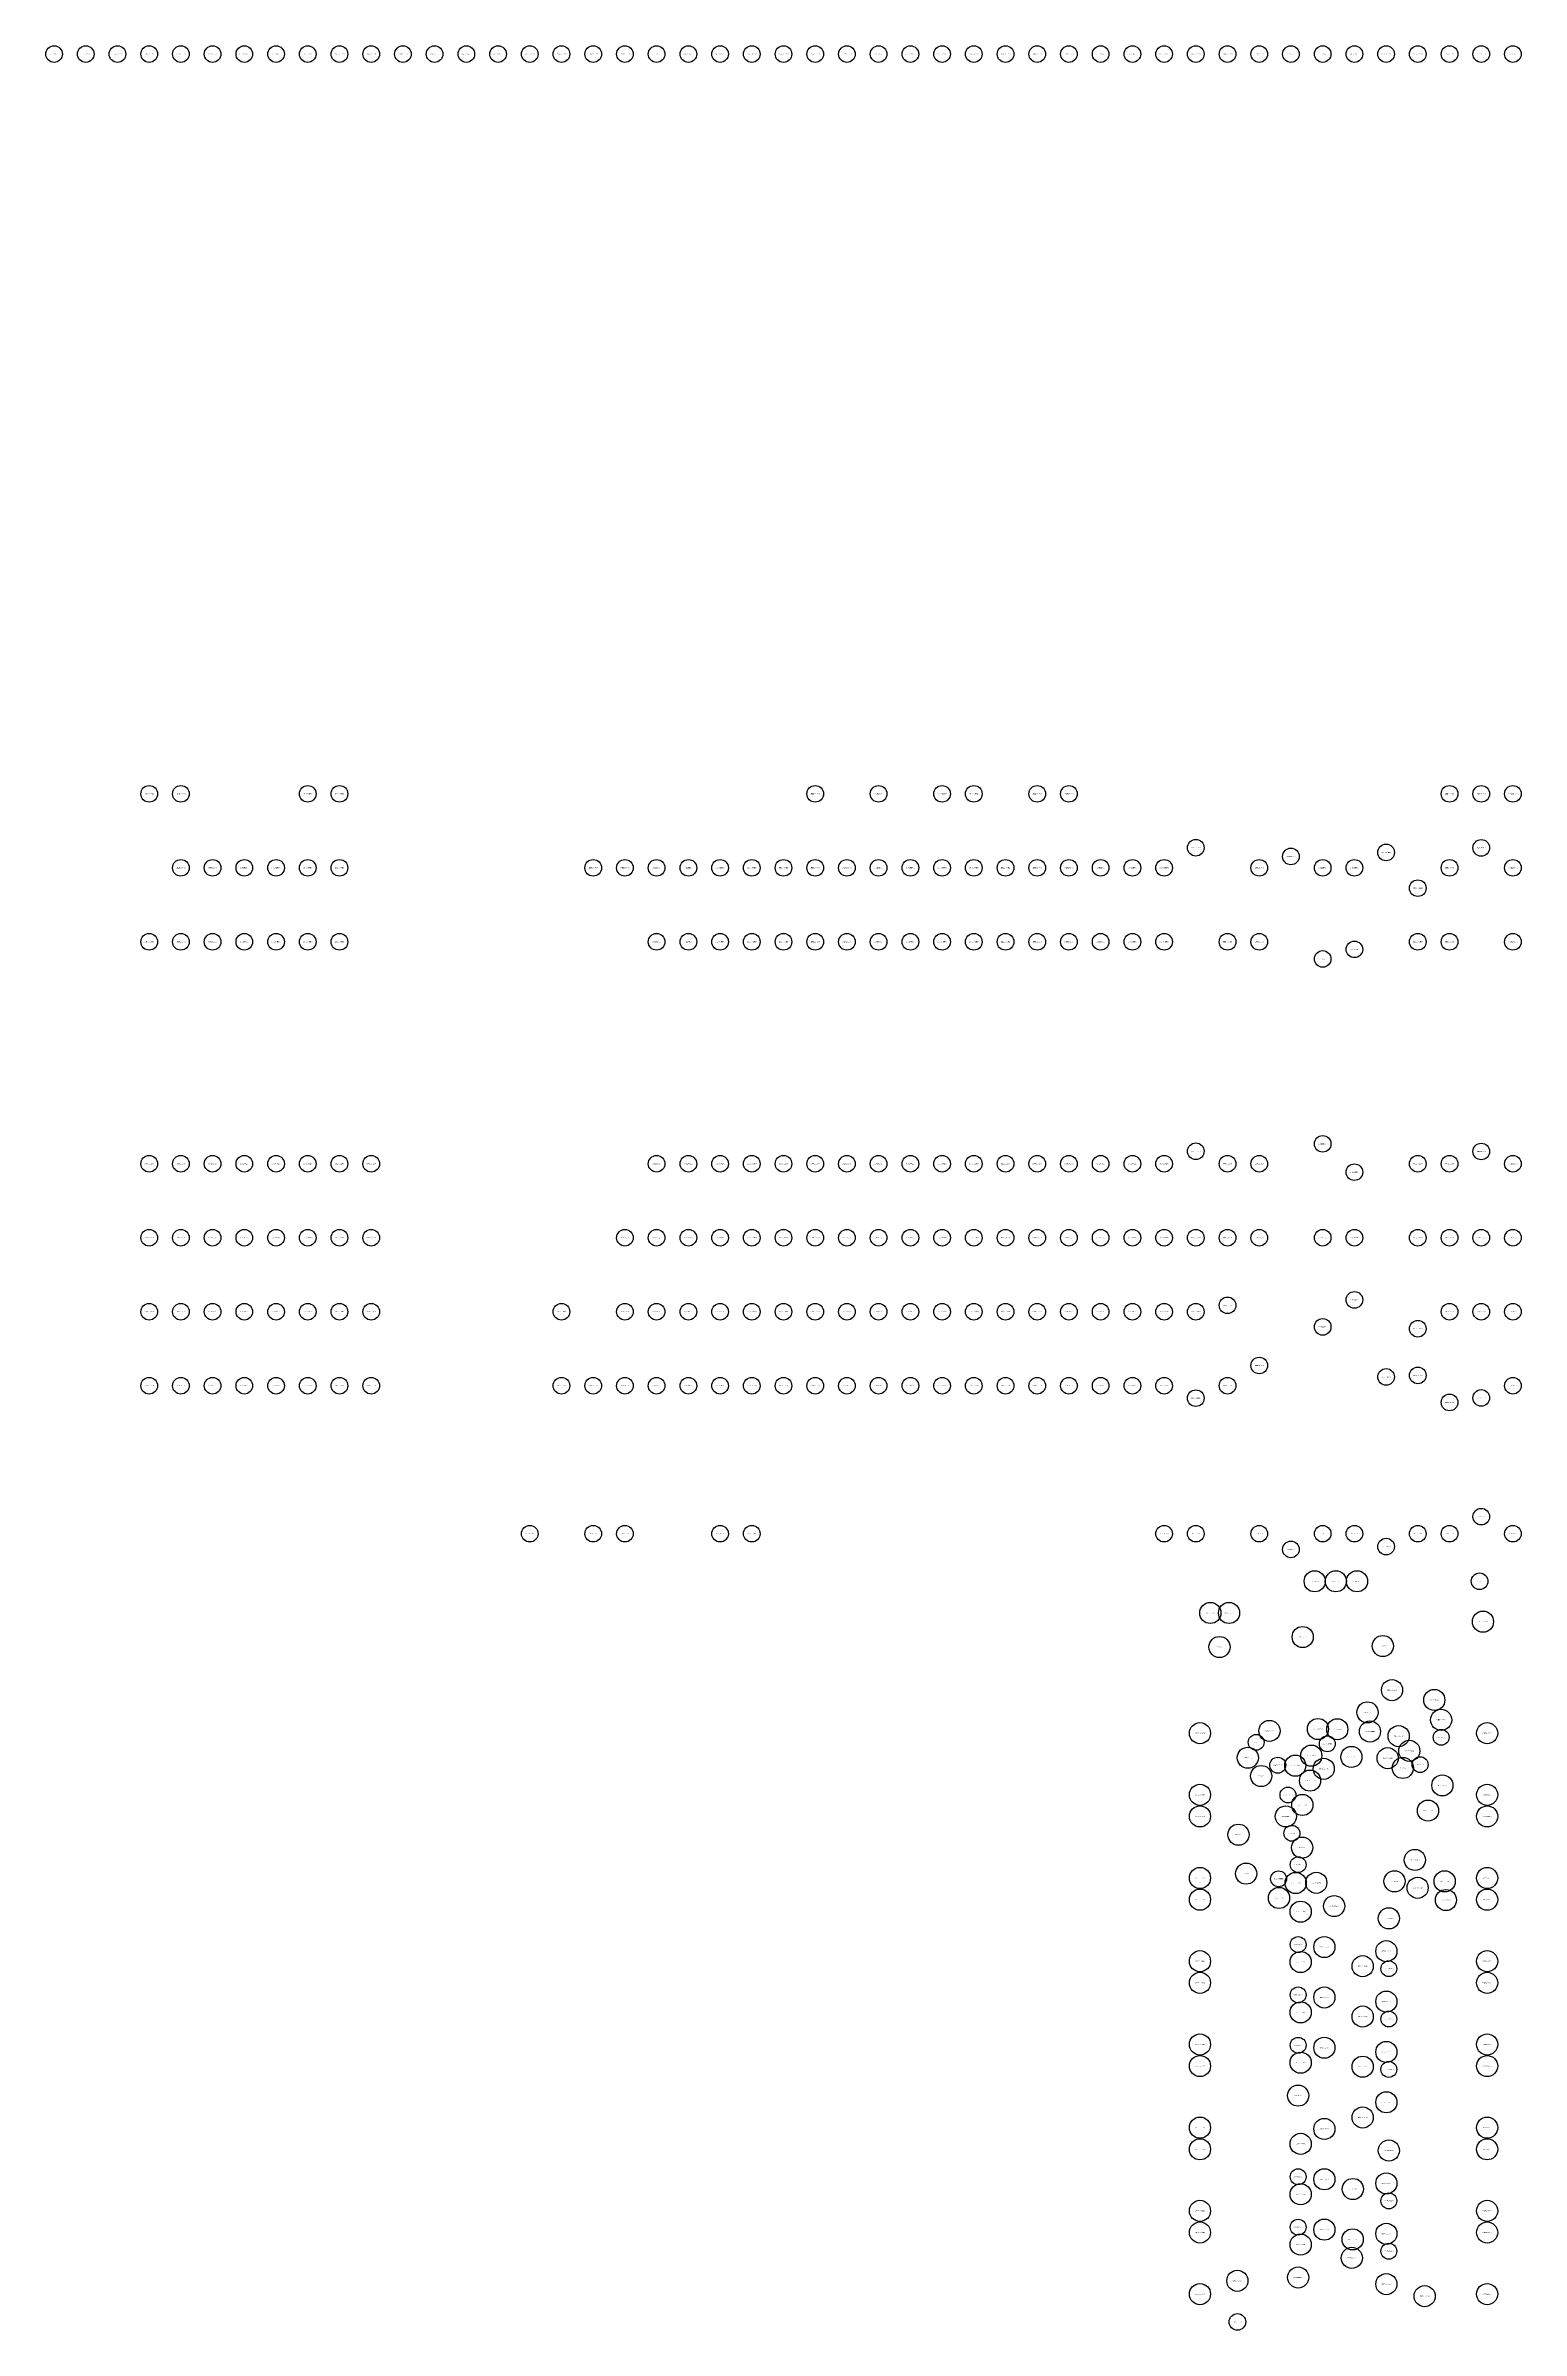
# Model space of a CAD drawing. Header units: metres. Extents: x -0.011 to 0.344, y -0.09 to 0.185.
# Drawn here: x 0.1669 to 0.3442, y -0.0899 to 0.1846 of the extents above; entities that cross this region are included whole.
import ezdxf
from ezdxf.enums import TextEntityAlignment as Align

# ---------------------------------------------------------------- set-up
doc = ezdxf.new("R2010")
doc.units = ezdxf.units.M

msp = doc.modelspace()

# ---------------------------------------------------------------- linework, layer by layer
at = {"layer": 'pins', "color": 2}
for centre in [(0.167922, 0.183579), (0.171732, 0.183579), (0.175542, 0.183579), (0.179352, 0.183579), (0.183162, 0.183579), (0.186972, 0.183579), (0.190782, 0.183579), (0.194592, 0.183579), (0.198402, 0.183579), (0.202212, 0.183579), (0.206022, 0.183579), (0.209832, 0.183579), (0.213642, 0.183579), (0.217452, 0.183579), (0.221262, 0.183579), (0.225072, 0.183579), (0.228882, 0.183579), (0.232692, 0.183579), (0.236502, 0.183579), (0.240312, 0.183579), (0.244122, 0.183579), (0.247932, 0.183579), (0.251742, 0.183579), (0.255552, 0.183579), (0.259362, 0.183579), (0.263172, 0.183579), (0.266982, 0.183579), (0.270792, 0.183579), (0.274602, 0.183579), (0.278412, 0.183579), (0.282222, 0.183579), (0.286032, 0.183579), (0.289842, 0.183579), (0.293652, 0.183579), (0.297462, 0.183579), (0.301272, 0.183579), (0.305082, 0.183579), (0.308892, 0.183579), (0.312702, 0.183579), (0.316512, 0.183579), (0.320322, 0.183579), (0.324132, 0.183579), (0.327942, 0.183579), (0.331752, 0.183579), (0.335562, 0.183579), (0.339372, 0.183579), (0.343182, 0.183579), (0.179352, 0.094679), (0.183162, 0.094679), (0.198402, 0.094679), (0.202212, 0.094679), (0.259362, 0.094679), (0.266982, 0.094679), (0.274602, 0.094679), (0.278412, 0.094679), (0.286032, 0.094679), (0.289842, 0.094679), (0.335562, 0.094679), (0.339372, 0.094679), (0.343182, 0.094679), (0.305082, 0.088207), (0.316512, 0.087158), (0.327942, 0.087633), (0.339372, 0.088184), (0.183162, 0.085789), (0.186972, 0.085789), (0.190782, 0.085789), (0.194592, 0.085789), (0.198402, 0.085789), (0.202212, 0.085789), (0.232692, 0.085789), (0.236502, 0.085789), (0.240312, 0.085789), (0.244122, 0.085789), (0.247932, 0.085789), (0.251742, 0.085789), (0.255552, 0.085789), (0.259362, 0.085789), (0.263172, 0.085789), (0.266982, 0.085789), (0.270792, 0.085789), (0.274602, 0.085789), (0.278412, 0.085789), (0.282222, 0.085789), (0.286032, 0.085789), (0.289842, 0.085789), (0.293652, 0.085789), (0.297462, 0.085789), (0.301272, 0.085789), (0.312702, 0.085789), (0.320322, 0.085789), (0.324132, 0.085789), (0.335562, 0.085789), (0.343182, 0.085789), (0.331752, 0.083345), (0.179352, 0.076899), (0.183162, 0.076899), (0.186972, 0.076899), (0.190782, 0.076899), (0.194592, 0.076899), (0.198402, 0.076899), (0.202212, 0.076899), (0.240312, 0.076899), (0.244122, 0.076899), (0.247932, 0.076899), (0.251742, 0.076899), (0.255552, 0.076899), (0.259362, 0.076899), (0.263172, 0.076899), (0.266982, 0.076899), (0.270792, 0.076899), (0.274602, 0.076899), (0.278412, 0.076899), (0.282222, 0.076899), (0.286032, 0.076899), (0.289842, 0.076899), (0.293652, 0.076899), (0.297462, 0.076899), (0.301272, 0.076899), (0.308892, 0.076899), (0.312702, 0.076899), (0.324132, 0.075994), (0.331752, 0.076899), (0.335562, 0.076899), (0.343182, 0.076899), (0.320322, 0.074836), (0.305082, 0.051727), (0.320322, 0.052624), (0.339372, 0.051704), (0.179352, 0.050229), (0.183162, 0.050229), (0.186972, 0.050229), (0.190782, 0.050229), (0.194592, 0.050229), (0.198402, 0.050229), (0.202212, 0.050229), (0.206022, 0.050229), (0.240312, 0.050229), (0.244122, 0.050229), (0.247932, 0.050229), (0.251742, 0.050229), (0.255552, 0.050229), (0.259362, 0.050229), (0.263172, 0.050229), (0.266982, 0.050229), (0.270792, 0.050229), (0.274602, 0.050229), (0.278412, 0.050229), (0.282222, 0.050229), (0.286032, 0.050229), (0.289842, 0.050229), (0.293652, 0.050229), (0.297462, 0.050229), (0.301272, 0.050229), (0.308892, 0.050229), (0.312702, 0.050229), (0.324132, 0.04922), (0.331752, 0.050229), (0.335562, 0.050229), (0.343182, 0.050229), (0.179352, 0.041339), (0.183162, 0.041339), (0.186972, 0.041339), (0.190782, 0.041339), (0.194592, 0.041339), (0.198402, 0.041339), (0.202212, 0.041339), (0.206022, 0.041339), (0.236502, 0.041339), (0.240312, 0.041339), (0.244122, 0.041339), (0.247932, 0.041339), (0.251742, 0.041339), (0.255552, 0.041339), (0.259362, 0.041339), (0.263172, 0.041339), (0.266982, 0.041339), (0.270792, 0.041339), (0.274602, 0.041339), (0.278412, 0.041339), (0.282222, 0.041339), (0.286032, 0.041339), (0.289842, 0.041339), (0.293652, 0.041339), (0.297462, 0.041339), (0.301272, 0.041339), (0.305082, 0.041339), (0.308892, 0.041339), (0.312702, 0.041339), (0.320322, 0.041339), (0.324132, 0.041339), (0.331752, 0.041339), (0.335562, 0.041339), (0.339372, 0.041339), (0.343182, 0.041339), (0.179352, 0.032449), (0.183162, 0.032449), (0.186972, 0.032449), (0.190782, 0.032449), (0.194592, 0.032449), (0.198402, 0.032449), (0.202212, 0.032449), (0.206022, 0.032449), (0.228882, 0.032449), (0.236502, 0.032449), (0.240312, 0.032449), (0.244122, 0.032449), (0.247932, 0.032449), (0.251742, 0.032449), (0.255552, 0.032449), (0.259362, 0.032449), (0.263172, 0.032449), (0.266982, 0.032449), (0.270792, 0.032449), (0.274602, 0.032449), (0.278412, 0.032449), (0.282222, 0.032449), (0.286032, 0.032449), (0.289842, 0.032449), (0.293652, 0.032449), (0.297462, 0.032449), (0.301272, 0.032449), (0.305082, 0.032449), (0.308892, 0.033218), (0.324132, 0.033871), (0.335562, 0.032449), (0.339372, 0.032449), (0.343182, 0.032449), (0.320322, 0.03063), (0.331752, 0.030409), (0.312702, 0.025987), (0.327942, 0.024608), (0.331752, 0.024795), (0.179352, 0.023559), (0.183162, 0.023559), (0.186972, 0.023559), (0.190782, 0.023559), (0.194592, 0.023559), (0.198402, 0.023559), (0.202212, 0.023559), (0.206022, 0.023559), (0.228882, 0.023559), (0.232692, 0.023559), (0.236502, 0.023559), (0.240312, 0.023559), (0.244122, 0.023559), (0.247932, 0.023559), (0.251742, 0.023559), (0.255552, 0.023559), (0.259362, 0.023559), (0.263172, 0.023559), (0.266982, 0.023559), (0.270792, 0.023559), (0.274602, 0.023559), (0.278412, 0.023559), (0.282222, 0.023559), (0.286032, 0.023559), (0.289842, 0.023559), (0.293652, 0.023559), (0.297462, 0.023559), (0.301272, 0.023559), (0.305082, 0.022062), (0.308892, 0.023559), (0.335562, 0.021549), (0.339372, 0.022088), (0.343182, 0.023559), (0.339372, 0.007823), (0.225072, 0.005779), (0.232692, 0.005779), (0.236502, 0.005779), (0.247932, 0.005779), (0.251742, 0.005779), (0.301272, 0.005779), (0.305082, 0.005779), (0.312702, 0.005779), (0.320322, 0.005779), (0.324132, 0.005779), (0.331752, 0.005779), (0.335562, 0.005779), (0.343182, 0.005779), (0.316512, 0.003886), (0.327942, 0.004227)]:
    msp.add_circle(centre, 0.001, dxfattribs=at)
at = {"layer": 'PROBES', "color": 3, "lineweight": -3}
for centre, radius in [((0.319367, 0.000056), 0.00127), ((0.321907, 0.000056), 0.00127), ((0.324447, 0.000056), 0.00127), ((0.306827, -0.003747), 0.00127), ((0.309077, -0.003747), 0.00127), ((0.317927, -0.006645), 0.00127), ((0.339578, -0.004796), 0.00127), ((0.307927, -0.007846), 0.00127), ((0.327553, -0.007722), 0.00127), ((0.328653, -0.01302), 0.00127), ((0.333728, -0.014196), 0.00127), ((0.319753, -0.017696), 0.00127), ((0.322077, -0.017722), 0.00127), ((0.325702, -0.015695), 0.00127), ((0.334551, -0.016596), 0.00127), ((0.305582, -0.018197), 0.00127), ((0.312326, -0.019296), 0.000953), ((0.313926, -0.01792), 0.00127), ((0.320876, -0.019469), 0.000953), ((0.326001, -0.017996), 0.00127), ((0.329453, -0.018545), 0.00127), ((0.330726, -0.02032), 0.00127), ((0.334551, -0.018694), 0.000953), ((0.340078, -0.018197), 0.00127), ((0.311328, -0.021146), 0.00127), ((0.314927, -0.022045), 0.000953), ((0.317028, -0.022095), 0.00127), ((0.318953, -0.020897), 0.00127), ((0.320451, -0.022471), 0.00127), ((0.323776, -0.021046), 0.00127), ((0.328127, -0.021196), 0.00127), ((0.329951, -0.02237), 0.00127), ((0.332026, -0.021971), 0.000953), ((0.305582, -0.025596), 0.00127), ((0.312928, -0.023345), 0.00127), ((0.316151, -0.025621), 0.000953), ((0.318803, -0.023896), 0.00127), ((0.334701, -0.02447), 0.00127), ((0.340078, -0.025596), 0.00127), ((0.305582, -0.028197), 0.00127), ((0.315902, -0.028197), 0.00127), ((0.317876, -0.02682), 0.00127), ((0.332976, -0.027496), 0.00127), ((0.340078, -0.028197), 0.00127), ((0.310203, -0.030396), 0.00127), ((0.316626, -0.030221), 0.000953), ((0.317853, -0.031946), 0.00127), ((0.331401, -0.033421), 0.00127), ((0.305582, -0.035596), 0.00127), ((0.311127, -0.03507), 0.00127), ((0.315026, -0.035695), 0.000953), ((0.317076, -0.036195), 0.00127), ((0.317378, -0.033995), 0.000953), ((0.319552, -0.03617), 0.00127), ((0.328953, -0.035994), 0.00127), ((0.331727, -0.036772), 0.00127), ((0.334978, -0.035994), 0.00127), ((0.340078, -0.035596), 0.00127), ((0.305582, -0.038197), 0.00127), ((0.315077, -0.037996), 0.00127), ((0.317678, -0.039644), 0.00127), ((0.321701, -0.038971), 0.00127), ((0.335128, -0.038245), 0.00127), ((0.340078, -0.038197), 0.00127), ((0.328277, -0.040444), 0.00127), ((0.317378, -0.043597), 0.000953), ((0.320528, -0.043896), 0.00127), ((0.327978, -0.044394), 0.00127), ((0.305582, -0.045596), 0.00127), ((0.317678, -0.045695), 0.00127), ((0.325128, -0.046195), 0.00127), ((0.328277, -0.046495), 0.000953), ((0.340078, -0.045596), 0.00127), ((0.305582, -0.048197), 0.00127), ((0.317378, -0.049644), 0.000953), ((0.320528, -0.049947), 0.00127), ((0.327978, -0.050444), 0.00127), ((0.340078, -0.048197), 0.00127), ((0.317678, -0.051745), 0.00127), ((0.325128, -0.052245), 0.00127), ((0.328277, -0.052545), 0.000953), ((0.305582, -0.055596), 0.00127), ((0.317378, -0.055695), 0.000953), ((0.320528, -0.055994), 0.00127), ((0.340078, -0.055596), 0.00127), ((0.305582, -0.058196), 0.00127), ((0.317678, -0.057795), 0.00127), ((0.325128, -0.05827), 0.00127), ((0.327978, -0.056495), 0.00127), ((0.328277, -0.058595), 0.000953), ((0.340078, -0.058196), 0.00127), ((0.317378, -0.061745), 0.00127), ((0.325128, -0.064371), 0.00127), ((0.327978, -0.062545), 0.00127), ((0.305582, -0.065596), 0.00127), ((0.320528, -0.065745), 0.00127), ((0.340078, -0.065596), 0.00127), ((0.305582, -0.068196), 0.00127), ((0.317678, -0.067546), 0.00127), ((0.328277, -0.068346), 0.00127), ((0.340078, -0.068196), 0.00127), ((0.317378, -0.071496), 0.000953), ((0.320528, -0.071796), 0.00127), ((0.327978, -0.072296), 0.00127), ((0.317678, -0.073597), 0.00127), ((0.323952, -0.072969), 0.00127), ((0.328277, -0.074397), 0.000953), ((0.305582, -0.075595), 0.00127), ((0.317378, -0.077546), 0.000953), ((0.320528, -0.077846), 0.00127), ((0.340078, -0.075595), 0.00127), ((0.305582, -0.078196), 0.00127), ((0.317678, -0.079644), 0.00127), ((0.323926, -0.079019), 0.00127), ((0.327978, -0.078346), 0.00127), ((0.328277, -0.080444), 0.000953), ((0.340078, -0.078196), 0.00127), ((0.317378, -0.083596), 0.00127), ((0.323827, -0.081244), 0.00127), ((0.305582, -0.085595), 0.00127), ((0.310078, -0.083995), 0.00127), ((0.327978, -0.084397), 0.00127), ((0.332577, -0.085844), 0.00127), ((0.340078, -0.085595), 0.00127)]:
    msp.add_circle(centre, radius, dxfattribs=at)
at = {"layer": 'Tooling-pins', "color": 4}
for centre in [(0.339176, 0.000056), (0.310078, -0.088946)]:
    msp.add_circle(centre, 0.001, dxfattribs=at)

# ---------------------------------------------------------------- texts
at = {"layer": 'pins-Cordinates', "color": 2}
for s, p in [('167922.0183579.0', (0.167922, 0.183579)), ('171732.0183579.0', (0.171732, 0.183579)), ('175542.0183579.0', (0.175542, 0.183579)), ('179352.0183579.0', (0.179352, 0.183579)), ('183162.0183579.0', (0.183162, 0.183579)), ('186972.0183579.0', (0.186972, 0.183579)), ('190782.0183579.0', (0.190782, 0.183579)), ('194592.0183579.0', (0.194592, 0.183579)), ('198402.0183579.0', (0.198402, 0.183579)), ('202212.0183579.0', (0.202212, 0.183579)), ('206022.0183579.0', (0.206022, 0.183579)), ('209832.0183579.0', (0.209832, 0.183579)), ('213642.0183579.0', (0.213642, 0.183579)), ('217452.0183579.0', (0.217452, 0.183579)), ('221262.0183579.0', (0.221262, 0.183579)), ('225072.0183579.0', (0.225072, 0.183579)), ('228882.0183579.0', (0.228882, 0.183579)), ('232692.0183579.0', (0.232692, 0.183579)), ('236502.0183579.0', (0.236502, 0.183579)), ('240312.0183579.0', (0.240312, 0.183579)), ('244122.0183579.0', (0.244122, 0.183579)), ('247932.0183579.0', (0.247932, 0.183579)), ('251742.0183579.0', (0.251742, 0.183579)), ('255552.0183579.0', (0.255552, 0.183579)), ('259362.0183579.0', (0.259362, 0.183579)), ('263172.0183579.0', (0.263172, 0.183579)), ('266982.0183579.0', (0.266982, 0.183579)), ('270792.0183579.0', (0.270792, 0.183579)), ('274602.0183579.0', (0.274602, 0.183579)), ('278412.0183579.0', (0.278412, 0.183579)), ('282222.0183579.0', (0.282222, 0.183579)), ('286032.0183579.0', (0.286032, 0.183579)), ('289842.0183579.0', (0.289842, 0.183579)), ('293652.0183579.0', (0.293652, 0.183579)), ('297462.0183579.0', (0.297462, 0.183579)), ('301272.0183579.0', (0.301272, 0.183579)), ('305082.0183579.0', (0.305082, 0.183579)), ('308892.0183579.0', (0.308892, 0.183579)), ('312702.0183579.0', (0.312702, 0.183579)), ('316512.0183579.0', (0.316512, 0.183579)), ('320322.0183579.0', (0.320322, 0.183579)), ('324132.0183579.0', (0.324132, 0.183579)), ('327942.0183579.0', (0.327942, 0.183579)), ('331752.0183579.0', (0.331752, 0.183579)), ('335562.0183579.0', (0.335562, 0.183579)), ('339372.0183579.0', (0.339372, 0.183579)), ('343182.0183579.0', (0.343182, 0.183579)), ('179352.094679.0', (0.179352, 0.094679)), ('183162.094679.0', (0.183162, 0.094679)), ('198402.094679.0', (0.198402, 0.094679)), ('202212.094679.0', (0.202212, 0.094679)), ('259362.094679.0', (0.259362, 0.094679)), ('266982.094679.0', (0.266982, 0.094679)), ('274602.094679.0', (0.274602, 0.094679)), ('278412.094679.0', (0.278412, 0.094679)), ('286032.094679.0', (0.286032, 0.094679)), ('289842.094679.0', (0.289842, 0.094679)), ('335562.094679.0', (0.335562, 0.094679)), ('339372.094679.0', (0.339372, 0.094679)), ('343182.094679.0', (0.343182, 0.094679)), ('305082.088207.0', (0.305082, 0.088207)), ('339372.088184.0', (0.339372, 0.088184)), ('183162.085789.0', (0.183162, 0.085789)), ('186972.085789.0', (0.186972, 0.085789)), ('190782.085789.0', (0.190782, 0.085789)), ('194592.085789.0', (0.194592, 0.085789)), ('198402.085789.0', (0.198402, 0.085789)), ('202212.085789.0', (0.202212, 0.085789)), ('232692.085789.0', (0.232692, 0.085789)), ('236502.085789.0', (0.236502, 0.085789)), ('240312.085789.0', (0.240312, 0.085789)), ('244122.085789.0', (0.244122, 0.085789)), ('247932.085789.0', (0.247932, 0.085789)), ('251742.085789.0', (0.251742, 0.085789)), ('255552.085789.0', (0.255552, 0.085789)), ('259362.085789.0', (0.259362, 0.085789)), ('263172.085789.0', (0.263172, 0.085789)), ('266982.085789.0', (0.266982, 0.085789)), ('270792.085789.0', (0.270792, 0.085789)), ('274602.085789.0', (0.274602, 0.085789)), ('278412.085789.0', (0.278412, 0.085789)), ('282222.085789.0', (0.282222, 0.085789)), ('286032.085789.0', (0.286032, 0.085789)), ('289842.085789.0', (0.289842, 0.085789)), ('293652.085789.0', (0.293652, 0.085789)), ('297462.085789.0', (0.297462, 0.085789)), ('301272.085789.0', (0.301272, 0.085789)), ('312702.085789.0', (0.312702, 0.085789)), ('316512.087158.0', (0.316512, 0.087158)), ('320322.085789.0', (0.320322, 0.085789)), ('324132.085789.0', (0.324132, 0.085789)), ('327942.087633.0', (0.327942, 0.087633)), ('335562.085789.0', (0.335562, 0.085789)), ('343182.085789.0', (0.343182, 0.085789)), ('331752.083345.0', (0.331752, 0.083345)), ('179352.076899.0', (0.179352, 0.076899)), ('183162.076899.0', (0.183162, 0.076899)), ('186972.076899.0', (0.186972, 0.076899)), ('190782.076899.0', (0.190782, 0.076899)), ('194592.076899.0', (0.194592, 0.076899)), ('198402.076899.0', (0.198402, 0.076899)), ('202212.076899.0', (0.202212, 0.076899)), ('240312.076899.0', (0.240312, 0.076899)), ('244122.076899.0', (0.244122, 0.076899)), ('247932.076899.0', (0.247932, 0.076899)), ('251742.076899.0', (0.251742, 0.076899)), ('255552.076899.0', (0.255552, 0.076899)), ('259362.076899.0', (0.259362, 0.076899)), ('263172.076899.0', (0.263172, 0.076899)), ('266982.076899.0', (0.266982, 0.076899)), ('270792.076899.0', (0.270792, 0.076899)), ('274602.076899.0', (0.274602, 0.076899)), ('278412.076899.0', (0.278412, 0.076899)), ('282222.076899.0', (0.282222, 0.076899)), ('286032.076899.0', (0.286032, 0.076899)), ('289842.076899.0', (0.289842, 0.076899)), ('293652.076899.0', (0.293652, 0.076899)), ('297462.076899.0', (0.297462, 0.076899)), ('301272.076899.0', (0.301272, 0.076899)), ('308892.076899.0', (0.308892, 0.076899)), ('312702.076899.0', (0.312702, 0.076899)), ('331752.076899.0', (0.331752, 0.076899)), ('335562.076899.0', (0.335562, 0.076899)), ('343182.076899.0', (0.343182, 0.076899)), ('320322.074836.0', (0.320322, 0.074836)), ('324132.075994.0', (0.324132, 0.075994)), ('320322.052624.0', (0.320322, 0.052624)), ('179352.050229.0', (0.179352, 0.050229)), ('183162.050229.0', (0.183162, 0.050229)), ('186972.050229.0', (0.186972, 0.050229)), ('190782.050229.0', (0.190782, 0.050229)), ('194592.050229.0', (0.194592, 0.050229)), ('198402.050229.0', (0.198402, 0.050229)), ('202212.050229.0', (0.202212, 0.050229)), ('206022.050229.0', (0.206022, 0.050229)), ('240312.050229.0', (0.240312, 0.050229)), ('244122.050229.0', (0.244122, 0.050229)), ('247932.050229.0', (0.247932, 0.050229)), ('251742.050229.0', (0.251742, 0.050229)), ('255552.050229.0', (0.255552, 0.050229)), ('259362.050229.0', (0.259362, 0.050229)), ('263172.050229.0', (0.263172, 0.050229)), ('266982.050229.0', (0.266982, 0.050229)), ('270792.050229.0', (0.270792, 0.050229)), ('274602.050229.0', (0.274602, 0.050229)), ('278412.050229.0', (0.278412, 0.050229)), ('282222.050229.0', (0.282222, 0.050229)), ('286032.050229.0', (0.286032, 0.050229)), ('289842.050229.0', (0.289842, 0.050229)), ('293652.050229.0', (0.293652, 0.050229)), ('297462.050229.0', (0.297462, 0.050229)), ('301272.050229.0', (0.301272, 0.050229)), ('305082.051727.0', (0.305082, 0.051727)), ('308892.050229.0', (0.308892, 0.050229)), ('312702.050229.0', (0.312702, 0.050229)), ('331752.050229.0', (0.331752, 0.050229)), ('335562.050229.0', (0.335562, 0.050229)), ('339372.051704.0', (0.339372, 0.051704)), ('343182.050229.0', (0.343182, 0.050229)), ('324132.049220.0', (0.324132, 0.04922)), ('179352.041339.0', (0.179352, 0.041339)), ('183162.041339.0', (0.183162, 0.041339)), ('186972.041339.0', (0.186972, 0.041339)), ('190782.041339.0', (0.190782, 0.041339)), ('194592.041339.0', (0.194592, 0.041339)), ('198402.041339.0', (0.198402, 0.041339)), ('202212.041339.0', (0.202212, 0.041339)), ('206022.041339.0', (0.206022, 0.041339)), ('236502.041339.0', (0.236502, 0.041339)), ('240312.041339.0', (0.240312, 0.041339)), ('244122.041339.0', (0.244122, 0.041339)), ('247932.041339.0', (0.247932, 0.041339)), ('251742.041339.0', (0.251742, 0.041339)), ('255552.041339.0', (0.255552, 0.041339)), ('259362.041339.0', (0.259362, 0.041339)), ('263172.041339.0', (0.263172, 0.041339)), ('266982.041339.0', (0.266982, 0.041339)), ('270792.041339.0', (0.270792, 0.041339)), ('274602.041339.0', (0.274602, 0.041339)), ('278412.041339.0', (0.278412, 0.041339)), ('282222.041339.0', (0.282222, 0.041339)), ('286032.041339.0', (0.286032, 0.041339)), ('289842.041339.0', (0.289842, 0.041339)), ('293652.041339.0', (0.293652, 0.041339)), ('297462.041339.0', (0.297462, 0.041339)), ('301272.041339.0', (0.301272, 0.041339)), ('305082.041339.0', (0.305082, 0.041339)), ('308892.041339.0', (0.308892, 0.041339)), ('312702.041339.0', (0.312702, 0.041339)), ('320322.041339.0', (0.320322, 0.041339)), ('324132.041339.0', (0.324132, 0.041339)), ('331752.041339.0', (0.331752, 0.041339)), ('335562.041339.0', (0.335562, 0.041339)), ('339372.041339.0', (0.339372, 0.041339)), ('343182.041339.0', (0.343182, 0.041339)), ('308892.033218.0', (0.308892, 0.033218)), ('324132.033871.0', (0.324132, 0.033871)), ('179352.032449.0', (0.179352, 0.032449)), ('183162.032449.0', (0.183162, 0.032449)), ('186972.032449.0', (0.186972, 0.032449)), ('190782.032449.0', (0.190782, 0.032449)), ('194592.032449.0', (0.194592, 0.032449)), ('198402.032449.0', (0.198402, 0.032449)), ('202212.032449.0', (0.202212, 0.032449)), ('206022.032449.0', (0.206022, 0.032449)), ('228882.032449.0', (0.228882, 0.032449)), ('236502.032449.0', (0.236502, 0.032449)), ('240312.032449.0', (0.240312, 0.032449)), ('244122.032449.0', (0.244122, 0.032449)), ('247932.032449.0', (0.247932, 0.032449)), ('251742.032449.0', (0.251742, 0.032449)), ('255552.032449.0', (0.255552, 0.032449)), ('259362.032449.0', (0.259362, 0.032449)), ('263172.032449.0', (0.263172, 0.032449)), ('266982.032449.0', (0.266982, 0.032449)), ('270792.032449.0', (0.270792, 0.032449)), ('274602.032449.0', (0.274602, 0.032449)), ('278412.032449.0', (0.278412, 0.032449)), ('282222.032449.0', (0.282222, 0.032449)), ('286032.032449.0', (0.286032, 0.032449)), ('289842.032449.0', (0.289842, 0.032449)), ('293652.032449.0', (0.293652, 0.032449)), ('297462.032449.0', (0.297462, 0.032449)), ('301272.032449.0', (0.301272, 0.032449)), ('305082.032449.0', (0.305082, 0.032449)), ('320322.030630.0', (0.320322, 0.03063)), ('331752.030409.0', (0.331752, 0.030409)), ('335562.032449.0', (0.335562, 0.032449)), ('339372.032449.0', (0.339372, 0.032449)), ('343182.032449.0', (0.343182, 0.032449)), ('312702.025987.0', (0.312702, 0.025987)), ('331752.024795.0', (0.331752, 0.024795)), ('179352.023559.0', (0.179352, 0.023559)), ('183162.023559.0', (0.183162, 0.023559)), ('186972.023559.0', (0.186972, 0.023559)), ('190782.023559.0', (0.190782, 0.023559)), ('194592.023559.0', (0.194592, 0.023559)), ('198402.023559.0', (0.198402, 0.023559)), ('202212.023559.0', (0.202212, 0.023559)), ('206022.023559.0', (0.206022, 0.023559)), ('228882.023559.0', (0.228882, 0.023559)), ('232692.023559.0', (0.232692, 0.023559)), ('236502.023559.0', (0.236502, 0.023559)), ('240312.023559.0', (0.240312, 0.023559)), ('244122.023559.0', (0.244122, 0.023559)), ('247932.023559.0', (0.247932, 0.023559)), ('251742.023559.0', (0.251742, 0.023559)), ('255552.023559.0', (0.255552, 0.023559)), ('259362.023559.0', (0.259362, 0.023559)), ('263172.023559.0', (0.263172, 0.023559)), ('266982.023559.0', (0.266982, 0.023559)), ('270792.023559.0', (0.270792, 0.023559)), ('274602.023559.0', (0.274602, 0.023559)), ('278412.023559.0', (0.278412, 0.023559)), ('282222.023559.0', (0.282222, 0.023559)), ('286032.023559.0', (0.286032, 0.023559)), ('289842.023559.0', (0.289842, 0.023559)), ('293652.023559.0', (0.293652, 0.023559)), ('297462.023559.0', (0.297462, 0.023559)), ('301272.023559.0', (0.301272, 0.023559)), ('305082.022062.0', (0.305082, 0.022062)), ('308892.023559.0', (0.308892, 0.023559)), ('327942.024608.0', (0.327942, 0.024608)), ('339372.022088.0', (0.339372, 0.022088)), ('343182.023559.0', (0.343182, 0.023559)), ('335562.021549.0', (0.335562, 0.021549)), ('225072.05779.0', (0.225072, 0.005779)), ('232692.05779.0', (0.232692, 0.005779)), ('236502.05779.0', (0.236502, 0.005779)), ('247932.05779.0', (0.247932, 0.005779)), ('251742.05779.0', (0.251742, 0.005779)), ('301272.05779.0', (0.301272, 0.005779)), ('305082.05779.0', (0.305082, 0.005779)), ('312702.05779.0', (0.312702, 0.005779)), ('320322.05779.0', (0.320322, 0.005779)), ('324132.05779.0', (0.324132, 0.005779)), ('331752.05779.0', (0.331752, 0.005779)), ('335562.05779.0', (0.335562, 0.005779)), ('339372.07823.0', (0.339372, 0.007823)), ('343182.05779.0', (0.343182, 0.005779)), ('316512.03886.0', (0.316512, 0.003886)), ('327942.04227.0', (0.327942, 0.004227))]:
    msp.add_text(s, height=0.0001, dxfattribs=at).set_placement(p, align=Align.MIDDLE_CENTER)
at = {"layer": 'PROBES-Cordinates', "color": 3}
for s, p in [('319367.056.0', (0.319367, 0.000056)), ('321907.056.0', (0.321907, 0.000056)), ('324447.056.0', (0.324447, 0.000056)), ('306827.0-3747.0', (0.306827, -0.003747)), ('309077.0-3747.0', (0.309077, -0.003747)), ('339578.0-4796.0', (0.339578, -0.004796)), ('307927.0-7846.0', (0.307927, -0.007846)), ('317927.0-6645.0', (0.317927, -0.006645)), ('327553.0-7722.0', (0.327553, -0.007722)), ('328653.0-13020.0', (0.328653, -0.01302)), ('325702.0-15695.0', (0.325702, -0.015695)), ('333728.0-14196.0', (0.333728, -0.014196)), ('305582.0-18197.0', (0.305582, -0.018197)), ('313926.0-17920.0', (0.313926, -0.01792)), ('319753.0-17696.0', (0.319753, -0.017696)), ('322077.0-17722.0', (0.322077, -0.017722)), ('326001.0-17996.0', (0.326001, -0.017996)), ('329453.0-18545.0', (0.329453, -0.018545)), ('334551.0-16596.0', (0.334551, -0.016596)), ('334551.0-18694.0', (0.334551, -0.018694)), ('340078.0-18197.0', (0.340078, -0.018197)), ('311328.0-21146.0', (0.311328, -0.021146)), ('312326.0-19296.0', (0.312326, -0.019296)), ('318953.0-20897.0', (0.318953, -0.020897)), ('320876.0-19469.0', (0.320876, -0.019469)), ('323776.0-21046.0', (0.323776, -0.021046)), ('328127.0-21196.0', (0.328127, -0.021196)), ('330726.0-20320.0', (0.330726, -0.02032)), ('332026.0-21971.0', (0.332026, -0.021971)), ('312928.0-23345.0', (0.312928, -0.023345)), ('314927.0-22045.0', (0.314927, -0.022045)), ('317028.0-22095.0', (0.317028, -0.022095)), ('318803.0-23896.0', (0.318803, -0.023896)), ('320451.0-22471.0', (0.320451, -0.022471)), ('329951.0-22370.0', (0.329951, -0.02237)), ('334701.0-24470.0', (0.334701, -0.02447)), ('305582.0-25596.0', (0.305582, -0.025596)), ('316151.0-25621.0', (0.316151, -0.025621)), ('317876.0-26820.0', (0.317876, -0.02682)), ('332976.0-27496.0', (0.332976, -0.027496)), ('340078.0-25596.0', (0.340078, -0.025596)), ('305582.0-28197.0', (0.305582, -0.028197)), ('315902.0-28197.0', (0.315902, -0.028197)), ('316626.0-30221.0', (0.316626, -0.030221)), ('340078.0-28197.0', (0.340078, -0.028197)), ('310203.0-30396.0', (0.310203, -0.030396)), ('317853.0-31946.0', (0.317853, -0.031946)), ('305582.0-35596.0', (0.305582, -0.035596)), ('311127.0-35070.0', (0.311127, -0.03507)), ('315026.0-35695.0', (0.315026, -0.035695)), ('317378.0-33995.0', (0.317378, -0.033995)), ('331401.0-33421.0', (0.331401, -0.033421)), ('340078.0-35596.0', (0.340078, -0.035596)), ('305582.0-38197.0', (0.305582, -0.038197)), ('315077.0-37996.0', (0.315077, -0.037996)), ('317076.0-36195.0', (0.317076, -0.036195)), ('319552.0-36170.0', (0.319552, -0.03617)), ('328953.0-35994.0', (0.328953, -0.035994)), ('331727.0-36772.0', (0.331727, -0.036772)), ('334978.0-35994.0', (0.334978, -0.035994)), ('335128.0-38245.0', (0.335128, -0.038245)), ('340078.0-38197.0', (0.340078, -0.038197)), ('317678.0-39644.0', (0.317678, -0.039644)), ('321701.0-38971.0', (0.321701, -0.038971)), ('328277.0-40444.0', (0.328277, -0.040444)), ('317378.0-43597.0', (0.317378, -0.043597)), ('320528.0-43896.0', (0.320528, -0.043896)), ('305582.0-45596.0', (0.305582, -0.045596)), ('317678.0-45695.0', (0.317678, -0.045695)), ('325128.0-46195.0', (0.325128, -0.046195)), ('327978.0-44394.0', (0.327978, -0.044394)), ('328277.0-46495.0', (0.328277, -0.046495)), ('340078.0-45596.0', (0.340078, -0.045596)), ('305582.0-48197.0', (0.305582, -0.048197)), ('340078.0-48197.0', (0.340078, -0.048197)), ('317378.0-49644.0', (0.317378, -0.049644)), ('317678.0-51745.0', (0.317678, -0.051745)), ('320528.0-49947.0', (0.320528, -0.049947)), ('327978.0-50444.0', (0.327978, -0.050444)), ('325128.0-52245.0', (0.325128, -0.052245)), ('328277.0-52545.0', (0.328277, -0.052545)), ('305582.0-55596.0', (0.305582, -0.055596)), ('317378.0-55695.0', (0.317378, -0.055695)), ('320528.0-55994.0', (0.320528, -0.055994)), ('327978.0-56495.0', (0.327978, -0.056495)), ('340078.0-55596.0', (0.340078, -0.055596)), ('305582.0-58196.0', (0.305582, -0.058196)), ('317678.0-57795.0', (0.317678, -0.057795)), ('325128.0-58270.0', (0.325128, -0.05827)), ('328277.0-58595.0', (0.328277, -0.058595)), ('340078.0-58196.0', (0.340078, -0.058196)), ('317378.0-61745.0', (0.317378, -0.061745)), ('327978.0-62545.0', (0.327978, -0.062545)), ('305582.0-65596.0', (0.305582, -0.065596)), ('320528.0-65745.0', (0.320528, -0.065745)), ('325128.0-64371.0', (0.325128, -0.064371)), ('340078.0-65596.0', (0.340078, -0.065596)), ('305582.0-68196.0', (0.305582, -0.068196)), ('317678.0-67546.0', (0.317678, -0.067546)), ('328277.0-68346.0', (0.328277, -0.068346)), ('340078.0-68196.0', (0.340078, -0.068196)), ('317378.0-71496.0', (0.317378, -0.071496)), ('317678.0-73597.0', (0.317678, -0.073597)), ('320528.0-71796.0', (0.320528, -0.071796)), ('323952.0-72969.0', (0.323952, -0.072969)), ('327978.0-72296.0', (0.327978, -0.072296)), ('305582.0-75595.0', (0.305582, -0.075595)), ('328277.0-74397.0', (0.328277, -0.074397)), ('340078.0-75595.0', (0.340078, -0.075595)), ('305582.0-78196.0', (0.305582, -0.078196)), ('317378.0-77546.0', (0.317378, -0.077546)), ('317678.0-79644.0', (0.317678, -0.079644)), ('320528.0-77846.0', (0.320528, -0.077846)), ('323926.0-79019.0', (0.323926, -0.079019)), ('327978.0-78346.0', (0.327978, -0.078346)), ('340078.0-78196.0', (0.340078, -0.078196)), ('323827.0-81244.0', (0.323827, -0.081244)), ('328277.0-80444.0', (0.328277, -0.080444)), ('310078.0-83995.0', (0.310078, -0.083995)), ('317378.0-83596.0', (0.317378, -0.083596)), ('327978.0-84397.0', (0.327978, -0.084397)), ('305582.0-85595.0', (0.305582, -0.085595)), ('332577.0-85844.0', (0.332577, -0.085844)), ('340078.0-85595.0', (0.340078, -0.085595))]:
    msp.add_text(s, height=0.0001, dxfattribs=at).set_placement(p, align=Align.MIDDLE_CENTER)
at = {"layer": 'Tooling-Cordinates', "color": 4}
for s, p in [('339176.056.0', (0.339176, 0.000056)), ('310078.0-88946.0', (0.310078, -0.088946))]:
    msp.add_text(s, height=0.0001, dxfattribs=at).set_placement(p, align=Align.MIDDLE_CENTER)

doc.saveas('drawing.dxf')
